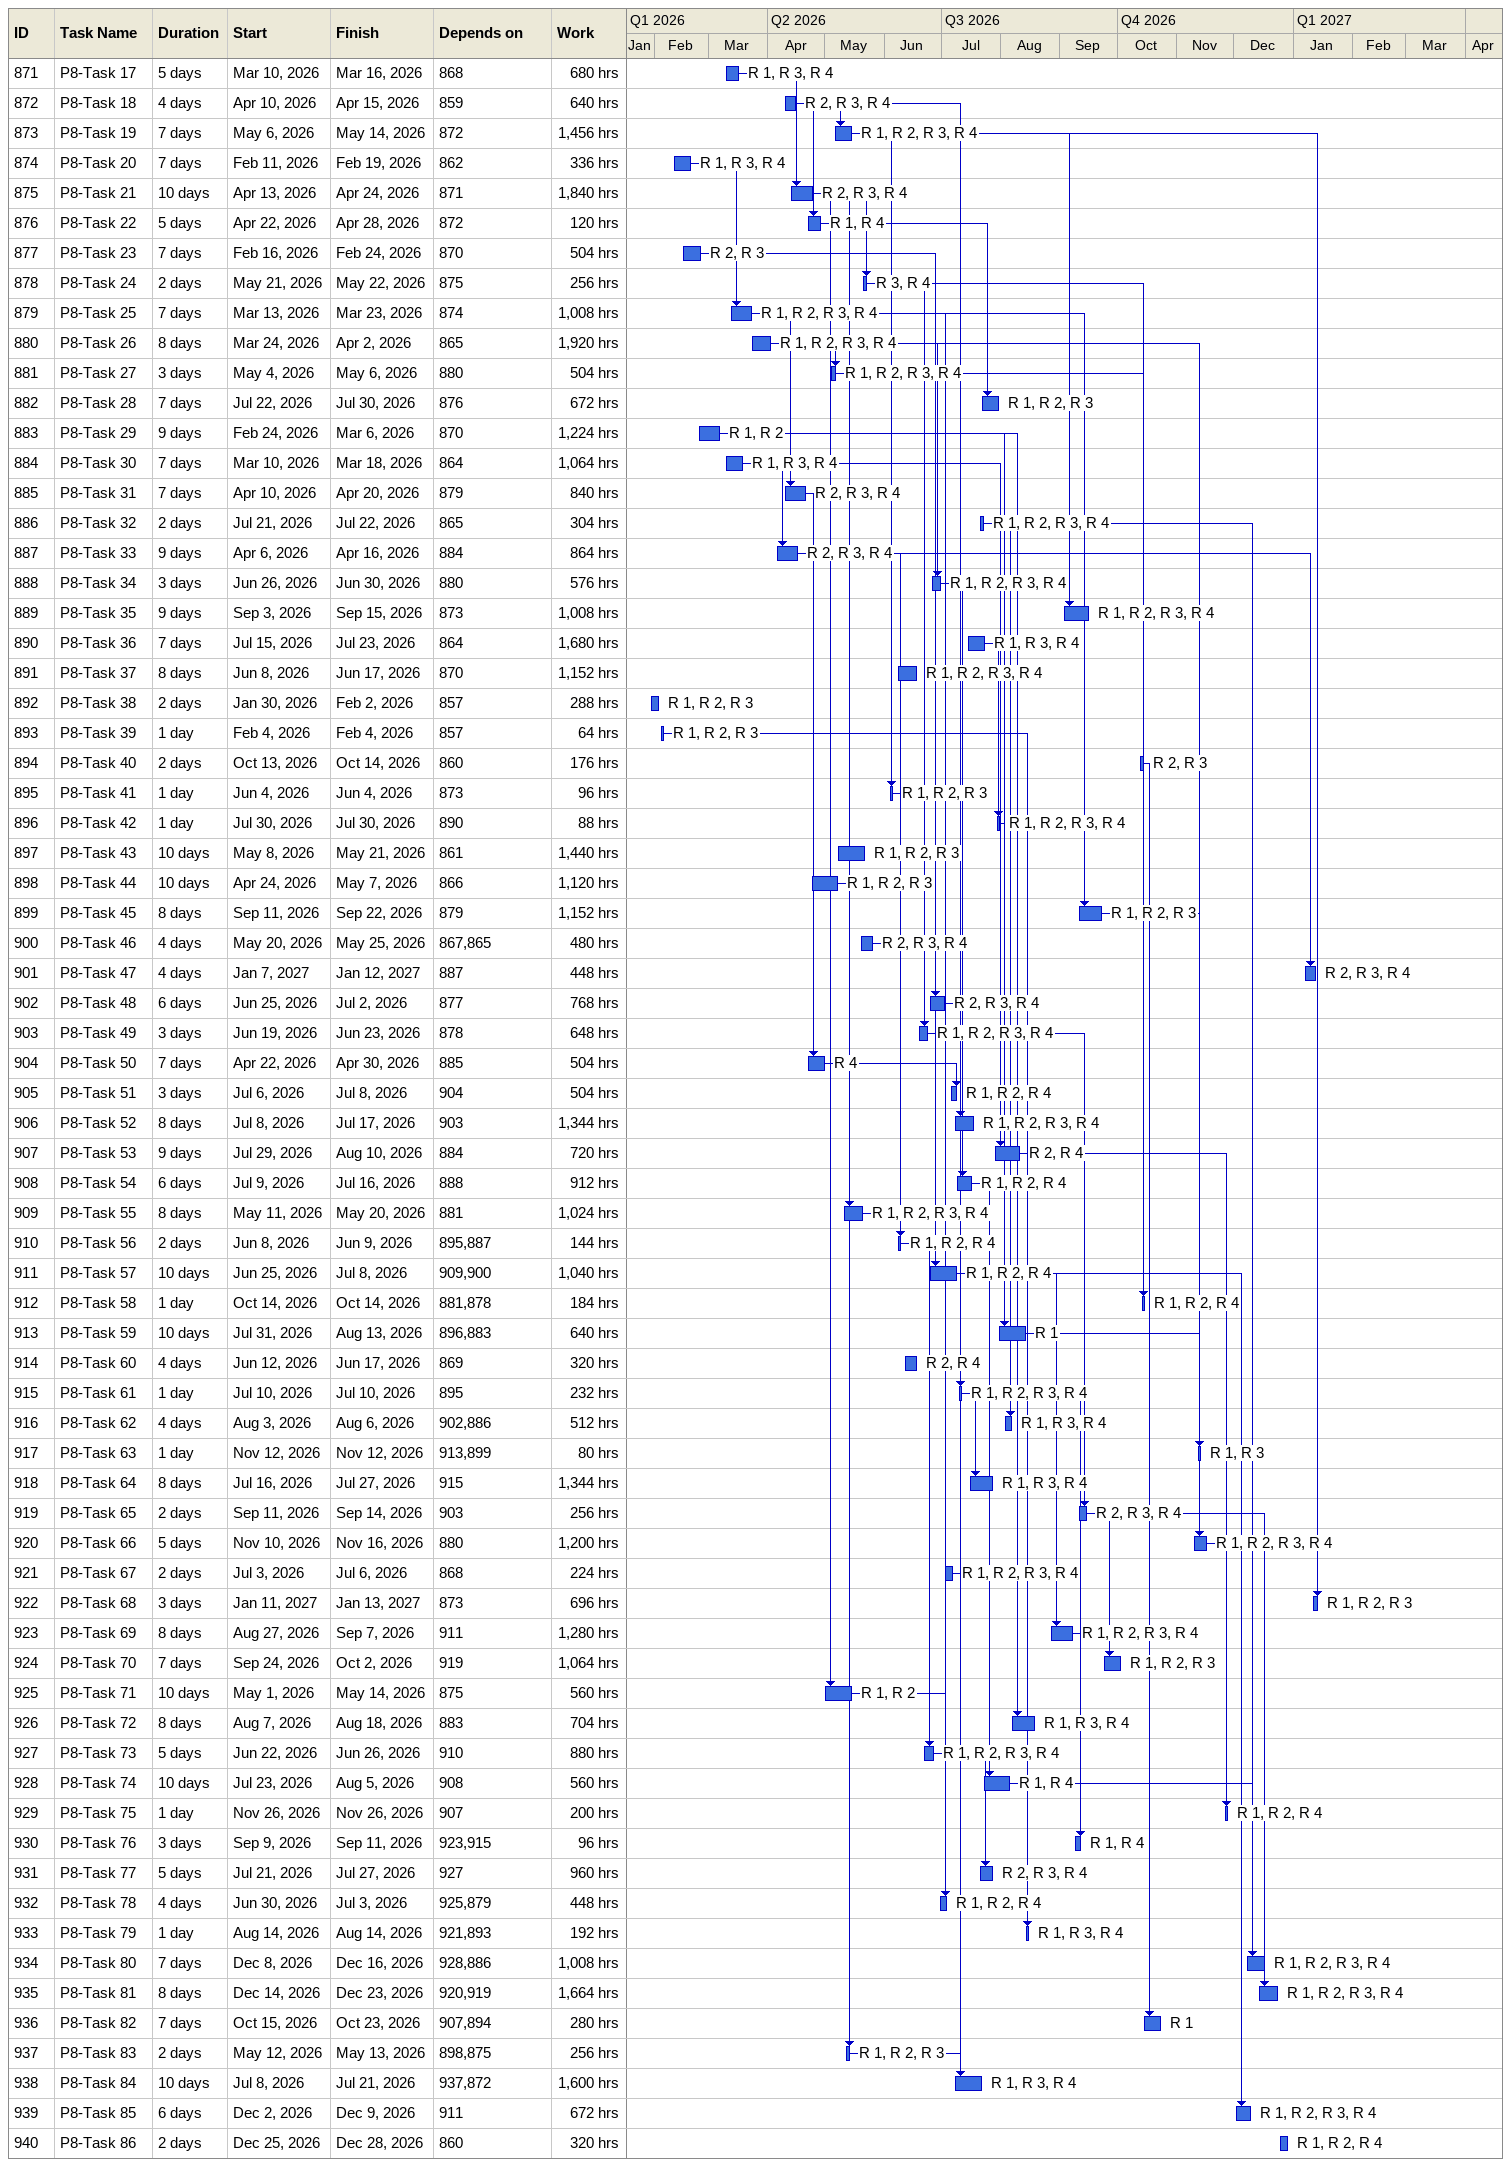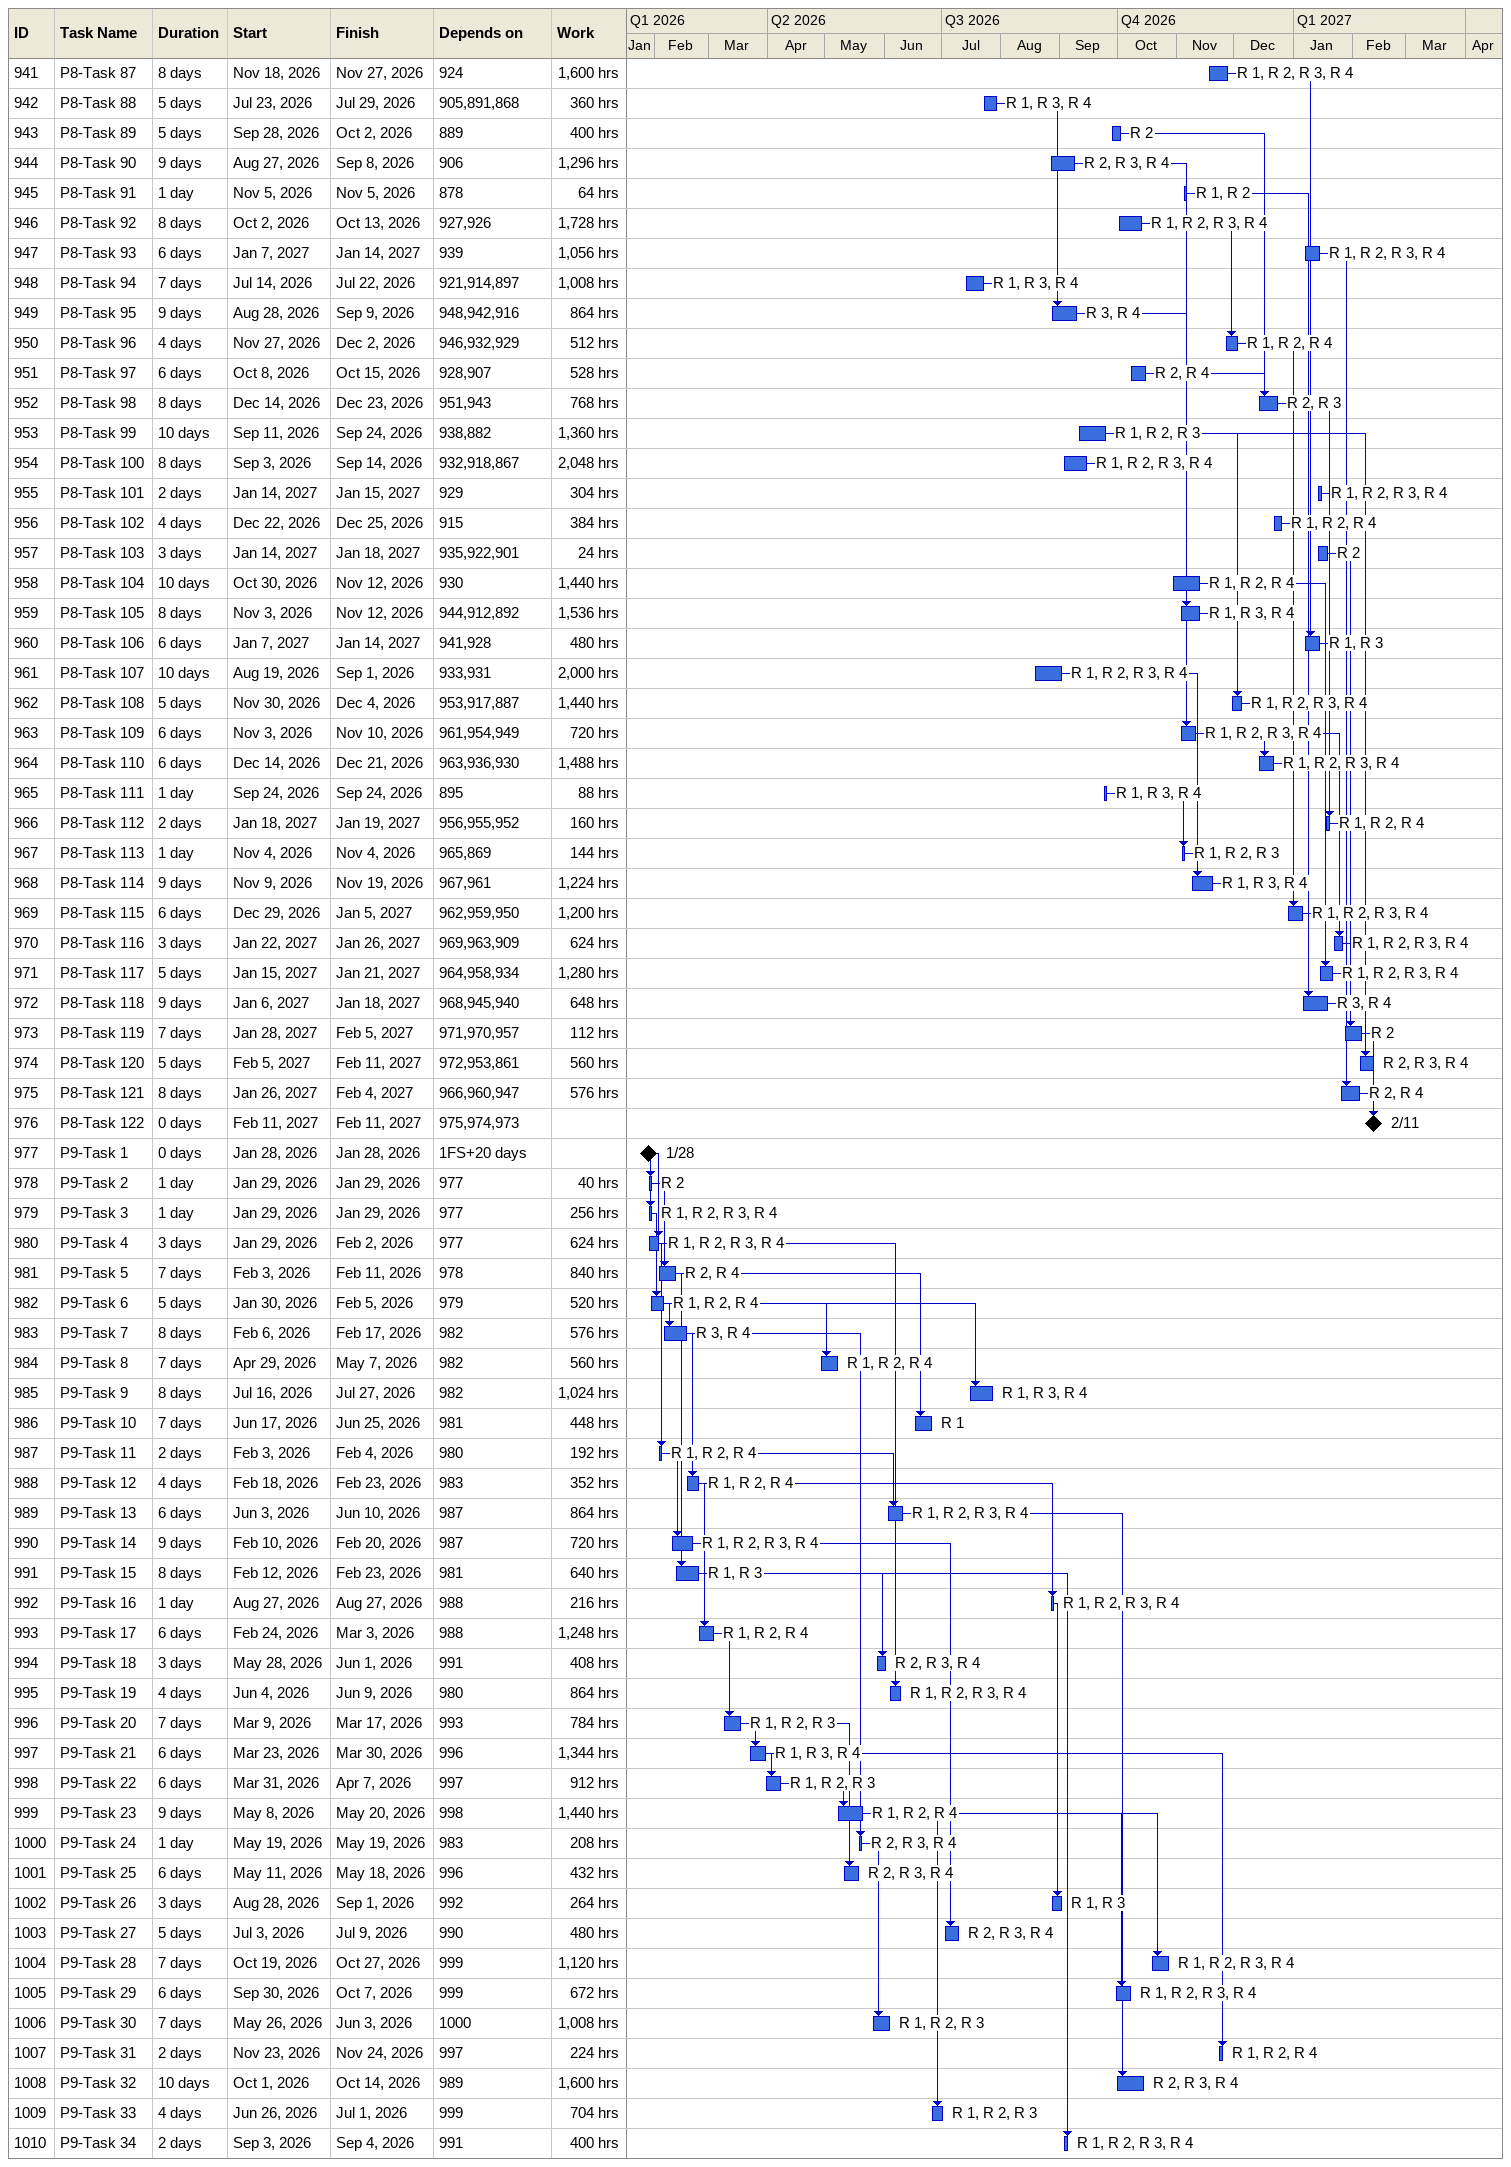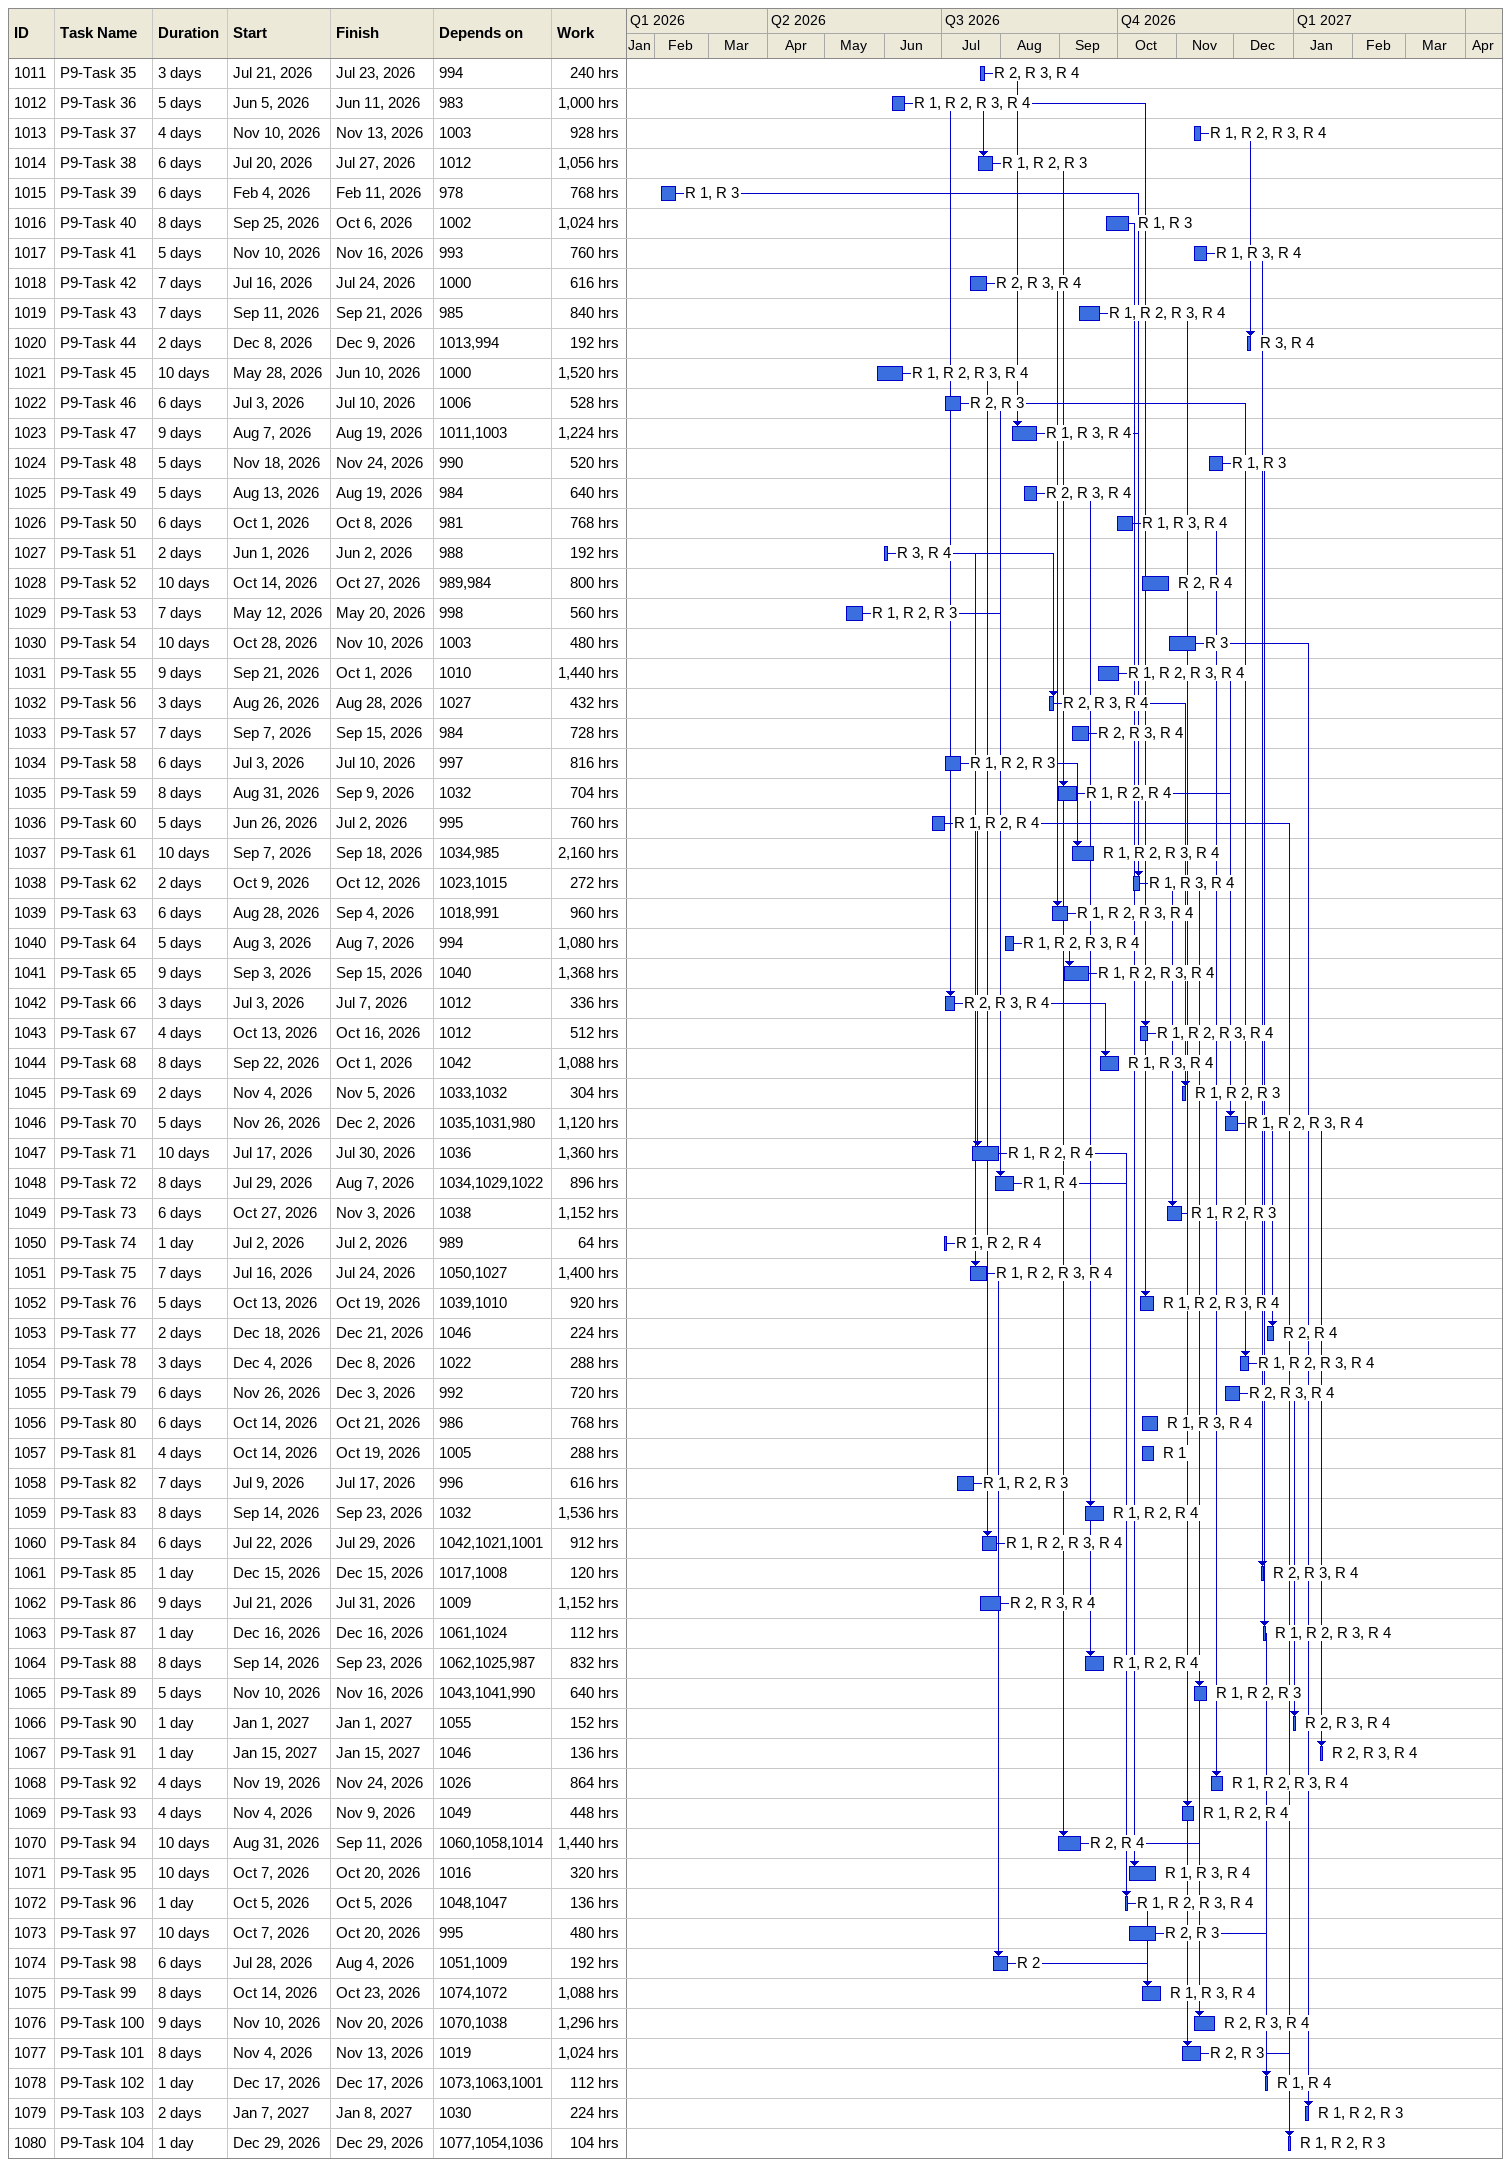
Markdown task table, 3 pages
| ID | Task | Duration | Start | Finish | Predecessors | Resources | Work (h) |
|---|---|---|---|---|---|---|---|
| 871 | P8-Task 17 | 5d | 2026-03-10 | 2026-03-16 | 868 | R 1, R 3, R 4 | 680 |
| 872 | P8-Task 18 | 4d | 2026-04-10 | 2026-04-15 | 859 | R 2, R 3, R 4 | 640 |
| 873 | P8-Task 19 | 7d | 2026-05-06 | 2026-05-14 | 872 | R 1, R 2, R 3, R 4 | 1456 |
| 874 | P8-Task 20 | 7d | 2026-02-11 | 2026-02-19 | 862 | R 1, R 3, R 4 | 336 |
| 875 | P8-Task 21 | 10d | 2026-04-13 | 2026-04-24 | 871 | R 2, R 3, R 4 | 1840 |
| 876 | P8-Task 22 | 5d | 2026-04-22 | 2026-04-28 | 872 | R 1, R 4 | 120 |
| 877 | P8-Task 23 | 7d | 2026-02-16 | 2026-02-24 | 870 | R 2, R 3 | 504 |
| 878 | P8-Task 24 | 2d | 2026-05-21 | 2026-05-22 | 875 | R 3, R 4 | 256 |
| 879 | P8-Task 25 | 7d | 2026-03-13 | 2026-03-23 | 874 | R 1, R 2, R 3, R 4 | 1008 |
| 880 | P8-Task 26 | 8d | 2026-03-24 | 2026-04-02 | 865 | R 1, R 2, R 3, R 4 | 1920 |
| 881 | P8-Task 27 | 3d | 2026-05-04 | 2026-05-06 | 880 | R 1, R 2, R 3, R 4 | 504 |
| 882 | P8-Task 28 | 7d | 2026-07-22 | 2026-07-30 | 876 | R 1, R 2, R 3 | 672 |
| 883 | P8-Task 29 | 9d | 2026-02-24 | 2026-03-06 | 870 | R 1, R 2 | 1224 |
| 884 | P8-Task 30 | 7d | 2026-03-10 | 2026-03-18 | 864 | R 1, R 3, R 4 | 1064 |
| 885 | P8-Task 31 | 7d | 2026-04-10 | 2026-04-20 | 879 | R 2, R 3, R 4 | 840 |
| 886 | P8-Task 32 | 2d | 2026-07-21 | 2026-07-22 | 865 | R 1, R 2, R 3, R 4 | 304 |
| 887 | P8-Task 33 | 9d | 2026-04-06 | 2026-04-16 | 884 | R 2, R 3, R 4 | 864 |
| 888 | P8-Task 34 | 3d | 2026-06-26 | 2026-06-30 | 880 | R 1, R 2, R 3, R 4 | 576 |
| 889 | P8-Task 35 | 9d | 2026-09-03 | 2026-09-15 | 873 | R 1, R 2, R 3, R 4 | 1008 |
| 890 | P8-Task 36 | 7d | 2026-07-15 | 2026-07-23 | 864 | R 1, R 3, R 4 | 1680 |
| 891 | P8-Task 37 | 8d | 2026-06-08 | 2026-06-17 | 870 | R 1, R 2, R 3, R 4 | 1152 |
| 892 | P8-Task 38 | 2d | 2026-01-30 | 2026-02-02 | 857 | R 1, R 2, R 3 | 288 |
| 893 | P8-Task 39 | 1d | 2026-02-04 | 2026-02-04 | 857 | R 1, R 2, R 3 | 64 |
| 894 | P8-Task 40 | 2d | 2026-10-13 | 2026-10-14 | 860 | R 2, R 3 | 176 |
| 895 | P8-Task 41 | 1d | 2026-06-04 | 2026-06-04 | 873 | R 1, R 2, R 3 | 96 |
| 896 | P8-Task 42 | 1d | 2026-07-30 | 2026-07-30 | 890 | R 1, R 2, R 3, R 4 | 88 |
| 897 | P8-Task 43 | 10d | 2026-05-08 | 2026-05-21 | 861 | R 1, R 2, R 3 | 1440 |
| 898 | P8-Task 44 | 10d | 2026-04-24 | 2026-05-07 | 866 | R 1, R 2, R 3 | 1120 |
| 899 | P8-Task 45 | 8d | 2026-09-11 | 2026-09-22 | 879 | R 1, R 2, R 3 | 1152 |
| 900 | P8-Task 46 | 4d | 2026-05-20 | 2026-05-25 | 867, 865 | R 2, R 3, R 4 | 480 |
| 901 | P8-Task 47 | 4d | 2027-01-07 | 2027-01-12 | 887 | R 2, R 3, R 4 | 448 |
| 902 | P8-Task 48 | 6d | 2026-06-25 | 2026-07-02 | 877 | R 2, R 3, R 4 | 768 |
| 903 | P8-Task 49 | 3d | 2026-06-19 | 2026-06-23 | 878 | R 1, R 2, R 3, R 4 | 648 |
| 904 | P8-Task 50 | 7d | 2026-04-22 | 2026-04-30 | 885 | R 4 | 504 |
| 905 | P8-Task 51 | 3d | 2026-07-06 | 2026-07-08 | 904 | R 1, R 2, R 4 | 504 |
| 906 | P8-Task 52 | 8d | 2026-07-08 | 2026-07-17 | 903 | R 1, R 2, R 3, R 4 | 1344 |
| 907 | P8-Task 53 | 9d | 2026-07-29 | 2026-08-10 | 884 | R 2, R 4 | 720 |
| 908 | P8-Task 54 | 6d | 2026-07-09 | 2026-07-16 | 888 | R 1, R 2, R 4 | 912 |
| 909 | P8-Task 55 | 8d | 2026-05-11 | 2026-05-20 | 881 | R 1, R 2, R 3, R 4 | 1024 |
| 910 | P8-Task 56 | 2d | 2026-06-08 | 2026-06-09 | 895, 887 | R 1, R 2, R 4 | 144 |
| 911 | P8-Task 57 | 10d | 2026-06-25 | 2026-07-08 | 909, 900 | R 1, R 2, R 4 | 1040 |
| 912 | P8-Task 58 | 1d | 2026-10-14 | 2026-10-14 | 881, 878 | R 1, R 2, R 4 | 184 |
| 913 | P8-Task 59 | 10d | 2026-07-31 | 2026-08-13 | 896, 883 | R 1 | 640 |
| 914 | P8-Task 60 | 4d | 2026-06-12 | 2026-06-17 | 869 | R 2, R 4 | 320 |
| 915 | P8-Task 61 | 1d | 2026-07-10 | 2026-07-10 | 895 | R 1, R 2, R 3, R 4 | 232 |
| 916 | P8-Task 62 | 4d | 2026-08-03 | 2026-08-06 | 902, 886 | R 1, R 3, R 4 | 512 |
| 917 | P8-Task 63 | 1d | 2026-11-12 | 2026-11-12 | 913, 899 | R 1, R 3 | 80 |
| 918 | P8-Task 64 | 8d | 2026-07-16 | 2026-07-27 | 915 | R 1, R 3, R 4 | 1344 |
| 919 | P8-Task 65 | 2d | 2026-09-11 | 2026-09-14 | 903 | R 2, R 3, R 4 | 256 |
| 920 | P8-Task 66 | 5d | 2026-11-10 | 2026-11-16 | 880 | R 1, R 2, R 3, R 4 | 1200 |
| 921 | P8-Task 67 | 2d | 2026-07-03 | 2026-07-06 | 868 | R 1, R 2, R 3, R 4 | 224 |
| 922 | P8-Task 68 | 3d | 2027-01-11 | 2027-01-13 | 873 | R 1, R 2, R 3 | 696 |
| 923 | P8-Task 69 | 8d | 2026-08-27 | 2026-09-07 | 911 | R 1, R 2, R 3, R 4 | 1280 |
| 924 | P8-Task 70 | 7d | 2026-09-24 | 2026-10-02 | 919 | R 1, R 2, R 3 | 1064 |
| 925 | P8-Task 71 | 10d | 2026-05-01 | 2026-05-14 | 875 | R 1, R 2 | 560 |
| 926 | P8-Task 72 | 8d | 2026-08-07 | 2026-08-18 | 883 | R 1, R 3, R 4 | 704 |
| 927 | P8-Task 73 | 5d | 2026-06-22 | 2026-06-26 | 910 | R 1, R 2, R 3, R 4 | 880 |
| 928 | P8-Task 74 | 10d | 2026-07-23 | 2026-08-05 | 908 | R 1, R 4 | 560 |
| 929 | P8-Task 75 | 1d | 2026-11-26 | 2026-11-26 | 907 | R 1, R 2, R 4 | 200 |
| 930 | P8-Task 76 | 3d | 2026-09-09 | 2026-09-11 | 923, 915 | R 1, R 4 | 96 |
| 931 | P8-Task 77 | 5d | 2026-07-21 | 2026-07-27 | 927 | R 2, R 3, R 4 | 960 |
| 932 | P8-Task 78 | 4d | 2026-06-30 | 2026-07-03 | 925, 879 | R 1, R 2, R 4 | 448 |
| 933 | P8-Task 79 | 1d | 2026-08-14 | 2026-08-14 | 921, 893 | R 1, R 3, R 4 | 192 |
| 934 | P8-Task 80 | 7d | 2026-12-08 | 2026-12-16 | 928, 886 | R 1, R 2, R 3, R 4 | 1008 |
| 935 | P8-Task 81 | 8d | 2026-12-14 | 2026-12-23 | 920, 919 | R 1, R 2, R 3, R 4 | 1664 |
| 936 | P8-Task 82 | 7d | 2026-10-15 | 2026-10-23 | 907, 894 | R 1 | 280 |
| 937 | P8-Task 83 | 2d | 2026-05-12 | 2026-05-13 | 898, 875 | R 1, R 2, R 3 | 256 |
| 938 | P8-Task 84 | 10d | 2026-07-08 | 2026-07-21 | 937, 872 | R 1, R 3, R 4 | 1600 |
| 939 | P8-Task 85 | 6d | 2026-12-02 | 2026-12-09 | 911 | R 1, R 2, R 3, R 4 | 672 |
| 940 | P8-Task 86 | 2d | 2026-12-25 | 2026-12-28 | 860 | R 1, R 2, R 4 | 320 |
| 941 | P8-Task 87 | 8d | 2026-11-18 | 2026-11-27 | 924 | R 1, R 2, R 3, R 4 | 1600 |
| 942 | P8-Task 88 | 5d | 2026-07-23 | 2026-07-29 | 905, 891, 868 | R 1, R 3, R 4 | 360 |
| 943 | P8-Task 89 | 5d | 2026-09-28 | 2026-10-02 | 889 | R 2 | 400 |
| 944 | P8-Task 90 | 9d | 2026-08-27 | 2026-09-08 | 906 | R 2, R 3, R 4 | 1296 |
| 945 | P8-Task 91 | 1d | 2026-11-05 | 2026-11-05 | 878 | R 1, R 2 | 64 |
| 946 | P8-Task 92 | 8d | 2026-10-02 | 2026-10-13 | 927, 926 | R 1, R 2, R 3, R 4 | 1728 |
| 947 | P8-Task 93 | 6d | 2027-01-07 | 2027-01-14 | 939 | R 1, R 2, R 3, R 4 | 1056 |
| 948 | P8-Task 94 | 7d | 2026-07-14 | 2026-07-22 | 921, 914, 897 | R 1, R 3, R 4 | 1008 |
| 949 | P8-Task 95 | 9d | 2026-08-28 | 2026-09-09 | 948, 942, 916 | R 3, R 4 | 864 |
| 950 | P8-Task 96 | 4d | 2026-11-27 | 2026-12-02 | 946, 932, 929 | R 1, R 2, R 4 | 512 |
| 951 | P8-Task 97 | 6d | 2026-10-08 | 2026-10-15 | 928, 907 | R 2, R 4 | 528 |
| 952 | P8-Task 98 | 8d | 2026-12-14 | 2026-12-23 | 951, 943 | R 2, R 3 | 768 |
| 953 | P8-Task 99 | 10d | 2026-09-11 | 2026-09-24 | 938, 882 | R 1, R 2, R 3 | 1360 |
| 954 | P8-Task 100 | 8d | 2026-09-03 | 2026-09-14 | 932, 918, 867 | R 1, R 2, R 3, R 4 | 2048 |
| 955 | P8-Task 101 | 2d | 2027-01-14 | 2027-01-15 | 929 | R 1, R 2, R 3, R 4 | 304 |
| 956 | P8-Task 102 | 4d | 2026-12-22 | 2026-12-25 | 915 | R 1, R 2, R 4 | 384 |
| 957 | P8-Task 103 | 3d | 2027-01-14 | 2027-01-18 | 935, 922, 901 | R 2 | 24 |
| 958 | P8-Task 104 | 10d | 2026-10-30 | 2026-11-12 | 930 | R 1, R 2, R 4 | 1440 |
| 959 | P8-Task 105 | 8d | 2026-11-03 | 2026-11-12 | 944, 912, 892 | R 1, R 3, R 4 | 1536 |
| 960 | P8-Task 106 | 6d | 2027-01-07 | 2027-01-14 | 941, 928 | R 1, R 3 | 480 |
| 961 | P8-Task 107 | 10d | 2026-08-19 | 2026-09-01 | 933, 931 | R 1, R 2, R 3, R 4 | 2000 |
| 962 | P8-Task 108 | 5d | 2026-11-30 | 2026-12-04 | 953, 917, 887 | R 1, R 2, R 3, R 4 | 1440 |
| 963 | P8-Task 109 | 6d | 2026-11-03 | 2026-11-10 | 961, 954, 949 | R 1, R 2, R 3, R 4 | 720 |
| 964 | P8-Task 110 | 6d | 2026-12-14 | 2026-12-21 | 963, 936, 930 | R 1, R 2, R 3, R 4 | 1488 |
| 965 | P8-Task 111 | 1d | 2026-09-24 | 2026-09-24 | 895 | R 1, R 3, R 4 | 88 |
| 966 | P8-Task 112 | 2d | 2027-01-18 | 2027-01-19 | 956, 955, 952 | R 1, R 2, R 4 | 160 |
| 967 | P8-Task 113 | 1d | 2026-11-04 | 2026-11-04 | 965, 869 | R 1, R 2, R 3 | 144 |
| 968 | P8-Task 114 | 9d | 2026-11-09 | 2026-11-19 | 967, 961 | R 1, R 3, R 4 | 1224 |
| 969 | P8-Task 115 | 6d | 2026-12-29 | 2027-01-05 | 962, 959, 950 | R 1, R 2, R 3, R 4 | 1200 |
| 970 | P8-Task 116 | 3d | 2027-01-22 | 2027-01-26 | 969, 963, 909 | R 1, R 2, R 3, R 4 | 624 |
| 971 | P8-Task 117 | 5d | 2027-01-15 | 2027-01-21 | 964, 958, 934 | R 1, R 2, R 3, R 4 | 1280 |
| 972 | P8-Task 118 | 9d | 2027-01-06 | 2027-01-18 | 968, 945, 940 | R 3, R 4 | 648 |
| 973 | P8-Task 119 | 7d | 2027-01-28 | 2027-02-05 | 971, 970, 957 | R 2 | 112 |
| 974 | P8-Task 120 | 5d | 2027-02-05 | 2027-02-11 | 972, 953, 861 | R 2, R 3, R 4 | 560 |
| 975 | P8-Task 121 | 8d | 2027-01-26 | 2027-02-04 | 966, 960, 947 | R 2, R 4 | 576 |
| 976 | P8-Task 122 | 0d | 2027-02-11 | 2027-02-11 | 975, 974, 973 |  |  |
| 977 | P9-Task 1 | 0d | 2026-01-28 | 2026-01-28 | 1FS+20d |  |  |
| 978 | P9-Task 2 | 1d | 2026-01-29 | 2026-01-29 | 977 | R 2 | 40 |
| 979 | P9-Task 3 | 1d | 2026-01-29 | 2026-01-29 | 977 | R 1, R 2, R 3, R 4 | 256 |
| 980 | P9-Task 4 | 3d | 2026-01-29 | 2026-02-02 | 977 | R 1, R 2, R 3, R 4 | 624 |
| 981 | P9-Task 5 | 7d | 2026-02-03 | 2026-02-11 | 978 | R 2, R 4 | 840 |
| 982 | P9-Task 6 | 5d | 2026-01-30 | 2026-02-05 | 979 | R 1, R 2, R 4 | 520 |
| 983 | P9-Task 7 | 8d | 2026-02-06 | 2026-02-17 | 982 | R 3, R 4 | 576 |
| 984 | P9-Task 8 | 7d | 2026-04-29 | 2026-05-07 | 982 | R 1, R 2, R 4 | 560 |
| 985 | P9-Task 9 | 8d | 2026-07-16 | 2026-07-27 | 982 | R 1, R 3, R 4 | 1024 |
| 986 | P9-Task 10 | 7d | 2026-06-17 | 2026-06-25 | 981 | R 1 | 448 |
| 987 | P9-Task 11 | 2d | 2026-02-03 | 2026-02-04 | 980 | R 1, R 2, R 4 | 192 |
| 988 | P9-Task 12 | 4d | 2026-02-18 | 2026-02-23 | 983 | R 1, R 2, R 4 | 352 |
| 989 | P9-Task 13 | 6d | 2026-06-03 | 2026-06-10 | 987 | R 1, R 2, R 3, R 4 | 864 |
| 990 | P9-Task 14 | 9d | 2026-02-10 | 2026-02-20 | 987 | R 1, R 2, R 3, R 4 | 720 |
| 991 | P9-Task 15 | 8d | 2026-02-12 | 2026-02-23 | 981 | R 1, R 3 | 640 |
| 992 | P9-Task 16 | 1d | 2026-08-27 | 2026-08-27 | 988 | R 1, R 2, R 3, R 4 | 216 |
| 993 | P9-Task 17 | 6d | 2026-02-24 | 2026-03-03 | 988 | R 1, R 2, R 4 | 1248 |
| 994 | P9-Task 18 | 3d | 2026-05-28 | 2026-06-01 | 991 | R 2, R 3, R 4 | 408 |
| 995 | P9-Task 19 | 4d | 2026-06-04 | 2026-06-09 | 980 | R 1, R 2, R 3, R 4 | 864 |
| 996 | P9-Task 20 | 7d | 2026-03-09 | 2026-03-17 | 993 | R 1, R 2, R 3 | 784 |
| 997 | P9-Task 21 | 6d | 2026-03-23 | 2026-03-30 | 996 | R 1, R 3, R 4 | 1344 |
| 998 | P9-Task 22 | 6d | 2026-03-31 | 2026-04-07 | 997 | R 1, R 2, R 3 | 912 |
| 999 | P9-Task 23 | 9d | 2026-05-08 | 2026-05-20 | 998 | R 1, R 2, R 4 | 1440 |
| 1000 | P9-Task 24 | 1d | 2026-05-19 | 2026-05-19 | 983 | R 2, R 3, R 4 | 208 |
| 1001 | P9-Task 25 | 6d | 2026-05-11 | 2026-05-18 | 996 | R 2, R 3, R 4 | 432 |
| 1002 | P9-Task 26 | 3d | 2026-08-28 | 2026-09-01 | 992 | R 1, R 3 | 264 |
| 1003 | P9-Task 27 | 5d | 2026-07-03 | 2026-07-09 | 990 | R 2, R 3, R 4 | 480 |
| 1004 | P9-Task 28 | 7d | 2026-10-19 | 2026-10-27 | 999 | R 1, R 2, R 3, R 4 | 1120 |
| 1005 | P9-Task 29 | 6d | 2026-09-30 | 2026-10-07 | 999 | R 1, R 2, R 3, R 4 | 672 |
| 1006 | P9-Task 30 | 7d | 2026-05-26 | 2026-06-03 | 1000 | R 1, R 2, R 3 | 1008 |
| 1007 | P9-Task 31 | 2d | 2026-11-23 | 2026-11-24 | 997 | R 1, R 2, R 4 | 224 |
| 1008 | P9-Task 32 | 10d | 2026-10-01 | 2026-10-14 | 989 | R 2, R 3, R 4 | 1600 |
| 1009 | P9-Task 33 | 4d | 2026-06-26 | 2026-07-01 | 999 | R 1, R 2, R 3 | 704 |
| 1010 | P9-Task 34 | 2d | 2026-09-03 | 2026-09-04 | 991 | R 1, R 2, R 3, R 4 | 400 |
| 1011 | P9-Task 35 | 3d | 2026-07-21 | 2026-07-23 | 994 | R 2, R 3, R 4 | 240 |
| 1012 | P9-Task 36 | 5d | 2026-06-05 | 2026-06-11 | 983 | R 1, R 2, R 3, R 4 | 1000 |
| 1013 | P9-Task 37 | 4d | 2026-11-10 | 2026-11-13 | 1003 | R 1, R 2, R 3, R 4 | 928 |
| 1014 | P9-Task 38 | 6d | 2026-07-20 | 2026-07-27 | 1012 | R 1, R 2, R 3 | 1056 |
| 1015 | P9-Task 39 | 6d | 2026-02-04 | 2026-02-11 | 978 | R 1, R 3 | 768 |
| 1016 | P9-Task 40 | 8d | 2026-09-25 | 2026-10-06 | 1002 | R 1, R 3 | 1024 |
| 1017 | P9-Task 41 | 5d | 2026-11-10 | 2026-11-16 | 993 | R 1, R 3, R 4 | 760 |
| 1018 | P9-Task 42 | 7d | 2026-07-16 | 2026-07-24 | 1000 | R 2, R 3, R 4 | 616 |
| 1019 | P9-Task 43 | 7d | 2026-09-11 | 2026-09-21 | 985 | R 1, R 2, R 3, R 4 | 840 |
| 1020 | P9-Task 44 | 2d | 2026-12-08 | 2026-12-09 | 1013, 994 | R 3, R 4 | 192 |
| 1021 | P9-Task 45 | 10d | 2026-05-28 | 2026-06-10 | 1000 | R 1, R 2, R 3, R 4 | 1520 |
| 1022 | P9-Task 46 | 6d | 2026-07-03 | 2026-07-10 | 1006 | R 2, R 3 | 528 |
| 1023 | P9-Task 47 | 9d | 2026-08-07 | 2026-08-19 | 1011, 1003 | R 1, R 3, R 4 | 1224 |
| 1024 | P9-Task 48 | 5d | 2026-11-18 | 2026-11-24 | 990 | R 1, R 3 | 520 |
| 1025 | P9-Task 49 | 5d | 2026-08-13 | 2026-08-19 | 984 | R 2, R 3, R 4 | 640 |
| 1026 | P9-Task 50 | 6d | 2026-10-01 | 2026-10-08 | 981 | R 1, R 3, R 4 | 768 |
| 1027 | P9-Task 51 | 2d | 2026-06-01 | 2026-06-02 | 988 | R 3, R 4 | 192 |
| 1028 | P9-Task 52 | 10d | 2026-10-14 | 2026-10-27 | 989, 984 | R 2, R 4 | 800 |
| 1029 | P9-Task 53 | 7d | 2026-05-12 | 2026-05-20 | 998 | R 1, R 2, R 3 | 560 |
| 1030 | P9-Task 54 | 10d | 2026-10-28 | 2026-11-10 | 1003 | R 3 | 480 |
| 1031 | P9-Task 55 | 9d | 2026-09-21 | 2026-10-01 | 1010 | R 1, R 2, R 3, R 4 | 1440 |
| 1032 | P9-Task 56 | 3d | 2026-08-26 | 2026-08-28 | 1027 | R 2, R 3, R 4 | 432 |
| 1033 | P9-Task 57 | 7d | 2026-09-07 | 2026-09-15 | 984 | R 2, R 3, R 4 | 728 |
| 1034 | P9-Task 58 | 6d | 2026-07-03 | 2026-07-10 | 997 | R 1, R 2, R 3 | 816 |
| 1035 | P9-Task 59 | 8d | 2026-08-31 | 2026-09-09 | 1032 | R 1, R 2, R 4 | 704 |
| 1036 | P9-Task 60 | 5d | 2026-06-26 | 2026-07-02 | 995 | R 1, R 2, R 4 | 760 |
| 1037 | P9-Task 61 | 10d | 2026-09-07 | 2026-09-18 | 1034, 985 | R 1, R 2, R 3, R 4 | 2160 |
| 1038 | P9-Task 62 | 2d | 2026-10-09 | 2026-10-12 | 1023, 1015 | R 1, R 3, R 4 | 272 |
| 1039 | P9-Task 63 | 6d | 2026-08-28 | 2026-09-04 | 1018, 991 | R 1, R 2, R 3, R 4 | 960 |
| 1040 | P9-Task 64 | 5d | 2026-08-03 | 2026-08-07 | 994 | R 1, R 2, R 3, R 4 | 1080 |
| 1041 | P9-Task 65 | 9d | 2026-09-03 | 2026-09-15 | 1040 | R 1, R 2, R 3, R 4 | 1368 |
| 1042 | P9-Task 66 | 3d | 2026-07-03 | 2026-07-07 | 1012 | R 2, R 3, R 4 | 336 |
| 1043 | P9-Task 67 | 4d | 2026-10-13 | 2026-10-16 | 1012 | R 1, R 2, R 3, R 4 | 512 |
| 1044 | P9-Task 68 | 8d | 2026-09-22 | 2026-10-01 | 1042 | R 1, R 3, R 4 | 1088 |
| 1045 | P9-Task 69 | 2d | 2026-11-04 | 2026-11-05 | 1033, 1032 | R 1, R 2, R 3 | 304 |
| 1046 | P9-Task 70 | 5d | 2026-11-26 | 2026-12-02 | 1035, 1031, 980 | R 1, R 2, R 3, R 4 | 1120 |
| 1047 | P9-Task 71 | 10d | 2026-07-17 | 2026-07-30 | 1036 | R 1, R 2, R 4 | 1360 |
| 1048 | P9-Task 72 | 8d | 2026-07-29 | 2026-08-07 | 1034, 1029, 1022 | R 1, R 4 | 896 |
| 1049 | P9-Task 73 | 6d | 2026-10-27 | 2026-11-03 | 1038 | R 1, R 2, R 3 | 1152 |
| 1050 | P9-Task 74 | 1d | 2026-07-02 | 2026-07-02 | 989 | R 1, R 2, R 4 | 64 |
| 1051 | P9-Task 75 | 7d | 2026-07-16 | 2026-07-24 | 1050, 1027 | R 1, R 2, R 3, R 4 | 1400 |
| 1052 | P9-Task 76 | 5d | 2026-10-13 | 2026-10-19 | 1039, 1010 | R 1, R 2, R 3, R 4 | 920 |
| 1053 | P9-Task 77 | 2d | 2026-12-18 | 2026-12-21 | 1046 | R 2, R 4 | 224 |
| 1054 | P9-Task 78 | 3d | 2026-12-04 | 2026-12-08 | 1022 | R 1, R 2, R 3, R 4 | 288 |
| 1055 | P9-Task 79 | 6d | 2026-11-26 | 2026-12-03 | 992 | R 2, R 3, R 4 | 720 |
| 1056 | P9-Task 80 | 6d | 2026-10-14 | 2026-10-21 | 986 | R 1, R 3, R 4 | 768 |
| 1057 | P9-Task 81 | 4d | 2026-10-14 | 2026-10-19 | 1005 | R 1 | 288 |
| 1058 | P9-Task 82 | 7d | 2026-07-09 | 2026-07-17 | 996 | R 1, R 2, R 3 | 616 |
| 1059 | P9-Task 83 | 8d | 2026-09-14 | 2026-09-23 | 1032 | R 1, R 2, R 4 | 1536 |
| 1060 | P9-Task 84 | 6d | 2026-07-22 | 2026-07-29 | 1042, 1021, 1001 | R 1, R 2, R 3, R 4 | 912 |
| 1061 | P9-Task 85 | 1d | 2026-12-15 | 2026-12-15 | 1017, 1008 | R 2, R 3, R 4 | 120 |
| 1062 | P9-Task 86 | 9d | 2026-07-21 | 2026-07-31 | 1009 | R 2, R 3, R 4 | 1152 |
| 1063 | P9-Task 87 | 1d | 2026-12-16 | 2026-12-16 | 1061, 1024 | R 1, R 2, R 3, R 4 | 112 |
| 1064 | P9-Task 88 | 8d | 2026-09-14 | 2026-09-23 | 1062, 1025, 987 | R 1, R 2, R 4 | 832 |
| 1065 | P9-Task 89 | 5d | 2026-11-10 | 2026-11-16 | 1043, 1041, 990 | R 1, R 2, R 3 | 640 |
| 1066 | P9-Task 90 | 1d | 2027-01-01 | 2027-01-01 | 1055 | R 2, R 3, R 4 | 152 |
| 1067 | P9-Task 91 | 1d | 2027-01-15 | 2027-01-15 | 1046 | R 2, R 3, R 4 | 136 |
| 1068 | P9-Task 92 | 4d | 2026-11-19 | 2026-11-24 | 1026 | R 1, R 2, R 3, R 4 | 864 |
| 1069 | P9-Task 93 | 4d | 2026-11-04 | 2026-11-09 | 1049 | R 1, R 2, R 4 | 448 |
| 1070 | P9-Task 94 | 10d | 2026-08-31 | 2026-09-11 | 1060, 1058, 1014 | R 2, R 4 | 1440 |
| 1071 | P9-Task 95 | 10d | 2026-10-07 | 2026-10-20 | 1016 | R 1, R 3, R 4 | 320 |
| 1072 | P9-Task 96 | 1d | 2026-10-05 | 2026-10-05 | 1048, 1047 | R 1, R 2, R 3, R 4 | 136 |
| 1073 | P9-Task 97 | 10d | 2026-10-07 | 2026-10-20 | 995 | R 2, R 3 | 480 |
| 1074 | P9-Task 98 | 6d | 2026-07-28 | 2026-08-04 | 1051, 1009 | R 2 | 192 |
| 1075 | P9-Task 99 | 8d | 2026-10-14 | 2026-10-23 | 1074, 1072 | R 1, R 3, R 4 | 1088 |
| 1076 | P9-Task 100 | 9d | 2026-11-10 | 2026-11-20 | 1070, 1038 | R 2, R 3, R 4 | 1296 |
| 1077 | P9-Task 101 | 8d | 2026-11-04 | 2026-11-13 | 1019 | R 2, R 3 | 1024 |
| 1078 | P9-Task 102 | 1d | 2026-12-17 | 2026-12-17 | 1073, 1063, 1001 | R 1, R 4 | 112 |
| 1079 | P9-Task 103 | 2d | 2027-01-07 | 2027-01-08 | 1030 | R 1, R 2, R 3 | 224 |
| 1080 | P9-Task 104 | 1d | 2026-12-29 | 2026-12-29 | 1077, 1054, 1036 | R 1, R 2, R 3 | 104 |
